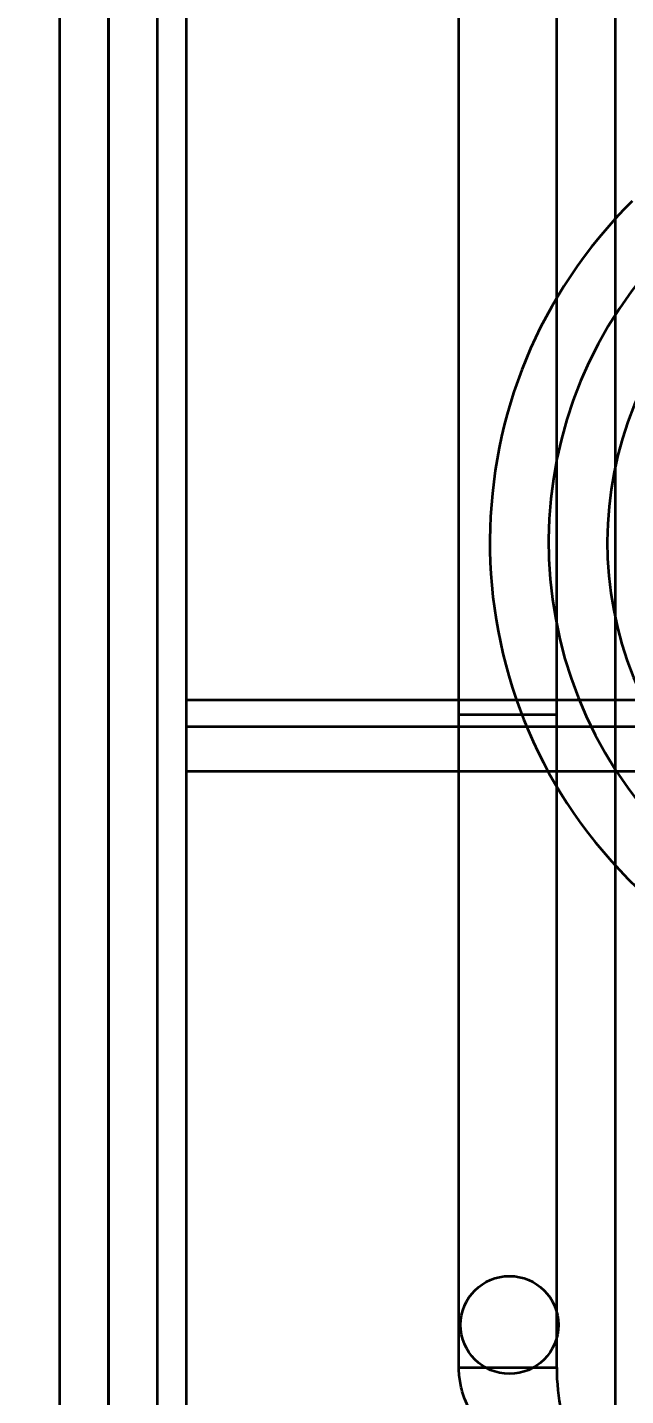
# Model space of a CAD drawing. Header units: millimetres. Extents: x -178 to 3694, y -325 to 1836.
# Drawn here: x 73.4 to 104, y 66.4 to 136.3 of the extents above; entities that cross this region are included whole.
import ezdxf

# ---------------------------------------------------------------- set-up
doc = ezdxf.new("R2010")
doc.units = ezdxf.units.MM
doc.styles.get("Standard").update_dxf_attribs({"font": 'arial.ttf'})
doc.dimstyles.new('CGJ', dxfattribs={"dimscale": 13, "dimtxt": 2.25, "dimasz": 2.25, "dimexe": 1, "dimexo": 1.25, "dimgap": 1.15, "dimtad": 1, "dimtoh": 1, "dimdec": 1, "dimdsep": 46, "dimtxsty": 'Standard', "dimcen": 0, "dimclrd": 2, "dimclre": 2, "dimclrt": 2, "dimadec": 0, "dimazin": 0, "dimtfac": 1, "dimtdec": 1, "dimtmove": 0, "dimatfit": 0, "dimfxl": 1, "dimtolj": 1, "dimtzin": 0, "dimlwe": -1, "dimarcsym": 2})

# ---------------------------------------------------------------- blocks, each defined once
blk = doc.blocks.new('*D57')
at = {"color": 2, "transparency": 16777216}
for p, q in [((0.015, 8.75), (0.015, -153.5)), ((1500.015, 8.75), (1500.015, -153.5))]:
    blk.add_line(p, q, dxfattribs=at)
at = {"color": 2, "lineweight": -2, "transparency": 16777216}
blk.add_line((29.265, -140.5), (1470.765, -140.5), dxfattribs=at)
at = {"color": 2, "transparency": 16777216}
for points in [[(29.265, -135.625), (29.265, -145.375), (0.015, -140.5)], [(1470.765, -135.625), (1470.765, -145.375), (1500.015, -140.5)]]:
    blk.add_solid(points, dxfattribs=at)
at = {"layer": 'Defpoints', "color": 0, "transparency": 16777216}
for p in [(0.015, 25), (1500.015, 25), (1500.015, -140.5)]:
    blk.add_point(p, dxfattribs=at)
at = {"color": 2, "transparency": 16777216, "insert": (750.015, -110.416), "char_height": 29.25, "attachment_point": 5}
blk.add_mtext('\\A1;1200 / 1350 / 1500 / 1650 / 1800', dxfattribs=at)

msp = doc.modelspace()

# ---------------------------------------------------------------- linework, layer by layer
at = {"color": 7, "linetype": 'Continuous', "lineweight": 35}
for p, q in [((75.015, 550), (75.015, 50)), ((77.515, 550), (77.515, 50)), ((80.015, 550), (80.015, 50)), ((80.015, 550), (80.015, 50)), ((95.429, 67.828), (95.429, 532.172)), ((95.429, 101.2), (95.429, 498.8)), ((100.429, 101.2), (100.429, 498.8)), ((81.515, 101.92), (81.515, 498.08)), ((81.515, 101.92), (81.515, 498.08)), ((100.429, 67.828), (100.429, 263)), ((103.429, 61.938), (103.429, 263)), ((103.429, 61.938), (103.429, 263)), ((75.015, 239.427), (75.015, 58.85)), ((77.515, 58.85), (77.515, 239.427)), ((161.515, 101.92), (81.515, 101.92)), ((81.515, 100.559), (81.515, 101.92)), ((161.515, 101.92), (81.515, 101.92)), ((81.515, 98.289), (81.515, 101.92)), ((95.429, 101.2), (100.429, 101.2)), ((95.429, 67.828), (95.429, 101.2)), ((100.429, 67.828), (100.429, 101.2)), ((81.515, 98.289), (81.515, 100.559)), ((161.515, 100.559), (81.515, 100.559)), ((81.515, 52.27), (81.515, 100.559)), ((161.515, 98.289), (81.515, 98.289)), ((81.515, 50), (81.515, 98.289)), ((95.429, 67.828), (100.429, 67.828))]:
    msp.add_line(p, q, dxfattribs=at)
msp.add_circle((98.015, 70), 2.5, dxfattribs=at)
msp.add_circle((98.015, 70), 2.5, dxfattribs=at)
for radius, start, end in [(24.5, 134.6585, 314.6585), (24.5, 134.6585, 314.6585), (21.5, 134.6585, 314.29926), (18.5, 134.91132, 314.6585)]:
    msp.add_arc((121.515, 110), radius, start, end, dxfattribs=at)
msp.add_ellipse((103.429, 67.828), major_axis=(0, 5.889), ratio=0.5094, start_param=1.570796, end_param=3.141593, dxfattribs=at)
msp.add_open_spline([(103.429, 61.938), (103.25, 61.941), (102.89, 61.946), (102.354, 61.988), (101.825, 62.053), (101.302, 62.146), (100.789, 62.263), (100.286, 62.407), (99.798, 62.575), (99.326, 62.767), (98.875, 62.98), (98.431, 63.223), (98, 63.495), (97.585, 63.798), (97.205, 64.12), (96.84, 64.477), (96.502, 64.869), (96.195, 65.298), (95.938, 65.742), (95.742, 66.178), (95.599, 66.599), (95.502, 67.004), (95.441, 67.414), (95.433, 67.69), (95.429, 67.828)], degree=3, knots=[0, 0, 0, 0, 0.038087, 0.076441, 0.114653, 0.152866, 0.192089, 0.231316, 0.271515, 0.311717, 0.352806, 0.393898, 0.440124, 0.486354, 0.533526, 0.580702, 0.635936, 0.691174, 0.747558, 0.803945, 0.852639, 0.901333, 0.950666, 1, 1, 1, 1], dxfattribs=at)

# ---------------------------------------------------------------- dimensions: what is measured, and where the dimension line sits
dim = msp.add_linear_dim(base=(1500.015, -140.5), p1=(0.015, 25), p2=(1500.015, 25), angle=180, text='1200 / 1350 / <> / 1650 / 1800', dimstyle='CGJ')
dim.commit()
dim.dimension.update_dxf_attribs({"geometry": '*D57', "text_midpoint": (750.015, -140.5), "dimtype": 160})

doc.saveas('drawing.dxf')
